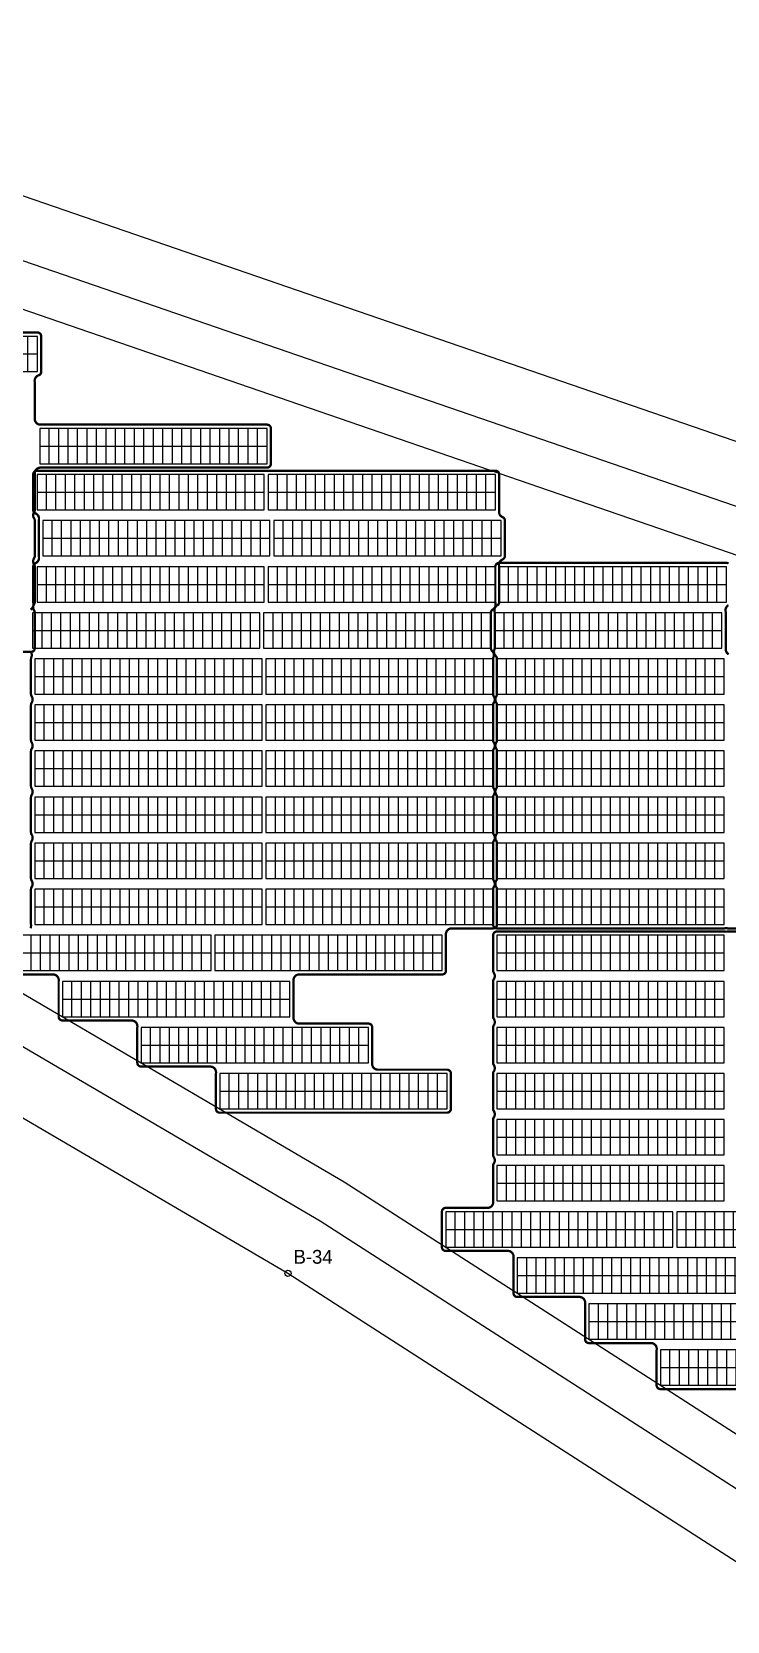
# Model space of a CAD drawing. Header units: metres. Extents: x 506600 to 507847, y 1937327 to 1938046.
# Drawn here: x 506858.9 to 506949.5, y 1937776.1 to 1937983.1 of the extents above; entities that cross this region are included whole.
import ezdxf
from ezdxf.enums import TextEntityAlignment as Align

# ---------------------------------------------------------------- set-up
doc = ezdxf.new("R2010")
doc.units = ezdxf.units.M
for name, color, linetype in [('BOUNDARY', 7, 'Continuous'), ('BOUNDARY_POINTS', 7, 'Continuous'), ('GROUP_BOUNDARY', 1, 'Continuous'), ('MODULES', 5, 'Continuous'), ('PV_TABLES', 3, 'Continuous'), ('SERVICE_ROAD', 1, 'Continuous')]:
    doc.layers.add(name, color=color, linetype=linetype)

# ---------------------------------------------------------------- blocks, each defined once
blk = doc.blocks.new('PV_TABLE_2x24')
at = {"layer": 'MODULES'}
for p, q in [((1.23333, 0), (1.23333, 4.6)), ((2.46666, 0), (2.46666, 4.6)), ((3.69999, 0), (3.69999, 4.6)), ((4.93332, 0), (4.93332, 4.6)), ((6.16665, 0), (6.16665, 4.6)), ((7.39998, 0), (7.39998, 4.6)), ((8.63331, 0), (8.63331, 4.6)), ((9.86664, 0), (9.86664, 4.6)), ((11.09997, 0), (11.09997, 4.6)), ((12.3333, 0), (12.3333, 4.6)), ((13.56663, 0), (13.56663, 4.6)), ((14.79996, 0), (14.79996, 4.6)), ((16.03329, 0), (16.03329, 4.6)), ((17.26662, 0), (17.26662, 4.6)), ((18.49995, 0), (18.49995, 4.6)), ((19.73328, 0), (19.73328, 4.6)), ((20.96661, 0), (20.96661, 4.6)), ((22.19994, 0), (22.19994, 4.6)), ((23.43327, 0), (23.43327, 4.6)), ((24.6666, 0), (24.6666, 4.6)), ((25.89993, 0), (25.89993, 4.6)), ((27.13326, 0), (27.13326, 4.6)), ((28.36659, 0), (28.36659, 4.6)), ((0, 2.3), (29.59992, 2.3))]:
    blk.add_line(p, q, dxfattribs=at)
blk.add_lwpolyline([(0, 0), (29.59992, 0), (29.59992, 4.6), (0, 4.6)], close=True, dxfattribs=at)

msp = doc.modelspace()

# ---------------------------------------------------------------- linework, layer by layer
at = {"layer": 'BOUNDARY'}
for points in [[(506795.72, 1937983.08), (506959.58, 1937926.67), (507010.46, 1937908.72), (507060.57, 1937889.13), (507136.15, 1937856.32)], [(507105.21, 1937778.56), (507079.37, 1937766.87), (507074.82, 1937763.26), (507072.87, 1937760.35), (507071.19, 1937754.45), (507071.11, 1937748.81), (507073.01, 1937742.89), (507075.59, 1937737.19), (507085.91, 1937709.3), (507094.86, 1937690.16), (507072.47, 1937672.88), (507026.83, 1937715.86), (506990.82, 1937747.57), (506957.38, 1937777.25), (506950.66, 1937783.84), (506892.29, 1937821.39), (506786.69, 1937883.24)]]:
    msp.add_lwpolyline(points, dxfattribs=at)
at = {"layer": 'BOUNDARY_POINTS'}
msp.add_circle((506892.29, 1937821.39), 0.4, dxfattribs=at)
at = {"layer": 'GROUP_BOUNDARY', "color": 150, "lineweight": 211, "true_color": 0x006ef0, "const_width": 0.3}
for points in [[(506830.07, 1937943.92), (506859.63, 1937943.92), (506859.7, 1937943.92), (506859.75, 1937943.91), (506859.8, 1937943.9), (506859.84, 1937943.88), (506859.89, 1937943.86), (506859.93, 1937943.83), (506859.97, 1937943.81), (506860, 1937943.77), (506860.04, 1937943.74), (506860.07, 1937943.7), (506860.09, 1937943.65), (506860.11, 1937943.61), (506860.13, 1937943.56), (506860.14, 1937943.52), (506860.15, 1937943.47), (506860.15, 1937943.4), (506860.15, 1937938.84), (506860.15, 1937938.77), (506860.14, 1937938.72), (506860.13, 1937938.67), (506860.11, 1937938.63), (506860.09, 1937938.58), (506860.07, 1937938.54), (506860.04, 1937938.5), (506860, 1937938.47), (506859.97, 1937938.43), (506859.93, 1937938.4), (506859.89, 1937938.38), (506859.84, 1937938.36), (506859.79, 1937938.34), (506859.72, 1937938.31), (506859.66, 1937938.28), (506859.6, 1937938.24), (506859.54, 1937938.19), (506859.49, 1937938.14), (506859.44, 1937938.08), (506859.4, 1937938.02), (506859.37, 1937937.95), (506859.34, 1937937.89), (506859.32, 1937937.82), (506859.3, 1937937.74), (506859.29, 1937937.67), (506859.29, 1937937.6), (506859.3, 1937937.52), (506859.31, 1937937.47), (506859.31, 1937937.4), (506859.31, 1937932.84), (506859.31, 1937932.76), (506859.3, 1937932.7), (506859.3, 1937932.63), (506859.31, 1937932.55), (506859.33, 1937932.48), (506859.35, 1937932.41), (506859.38, 1937932.34), (506859.42, 1937932.27), (506859.46, 1937932.21), (506859.51, 1937932.15), (506859.57, 1937932.1), (506859.63, 1937932.05), (506859.69, 1937932.01), (506859.76, 1937931.98), (506859.83, 1937931.95), (506859.9, 1937931.93), (506859.98, 1937931.92), (506860.05, 1937931.92), (506889.55, 1937931.92), (506889.61, 1937931.92), (506889.66, 1937931.91), (506889.71, 1937931.9), (506889.75, 1937931.88), (506889.8, 1937931.86), (506889.84, 1937931.83), (506889.88, 1937931.81), (506889.92, 1937931.77), (506889.95, 1937931.74), (506889.98, 1937931.7), (506890, 1937931.65), (506890.02, 1937931.61), (506890.04, 1937931.56), (506890.05, 1937931.52), (506890.06, 1937931.47), (506890.06, 1937931.4), (506890.06, 1937926.84), (506890.06, 1937926.77), (506890.05, 1937926.72), (506890.04, 1937926.67), (506890.02, 1937926.63), (506890, 1937926.58), (506889.98, 1937926.54), (506889.95, 1937926.5), (506889.92, 1937926.47), (506889.88, 1937926.43), (506889.84, 1937926.4), (506889.8, 1937926.38), (506889.75, 1937926.36), (506889.71, 1937926.34), (506889.66, 1937926.33), (506889.61, 1937926.32), (506889.55, 1937926.32), (506860.05, 1937926.32), (506859.98, 1937926.32), (506859.9, 1937926.3), (506859.83, 1937926.29), (506859.76, 1937926.26), (506859.69, 1937926.23), (506859.63, 1937926.19), (506859.57, 1937926.14), (506859.51, 1937926.09), (506859.46, 1937926.03), (506859.42, 1937925.97), (506859.38, 1937925.9), (506859.35, 1937925.83), (506859.33, 1937925.76), (506859.31, 1937925.69), (506859.3, 1937925.61), (506859.3, 1937925.53), (506859.31, 1937925.48), (506859.31, 1937925.4), (506859.31, 1937920.84), (506859.31, 1937920.77), (506859.3, 1937920.72), (506859.29, 1937920.67), (506859.27, 1937920.63), (506859.25, 1937920.58), (506859.21, 1937920.52), (506859.2, 1937920.5), (506859.17, 1937920.44), (506859.14, 1937920.37), (506859.12, 1937920.3), (506859.11, 1937920.23), (506859.1, 1937920.15), (506859.1, 1937920.08), (506859.11, 1937920.01), (506859.12, 1937919.93), (506859.14, 1937919.86), (506859.17, 1937919.8), (506859.21, 1937919.73), (506859.25, 1937919.65), (506859.27, 1937919.61), (506859.29, 1937919.56), (506859.3, 1937919.52), (506859.31, 1937919.47), (506859.31, 1937919.4), (506859.31, 1937914.84), (506859.31, 1937914.77), (506859.3, 1937914.72), (506859.29, 1937914.67), (506859.27, 1937914.63), (506859.25, 1937914.58), (506859.21, 1937914.52), (506859.2, 1937914.5), (506859.17, 1937914.44), (506859.14, 1937914.37), (506859.12, 1937914.3), (506859.11, 1937914.23), (506859.1, 1937914.15), (506859.1, 1937914.08), (506859.11, 1937914.01), (506859.12, 1937913.93), (506859.14, 1937913.86), (506859.17, 1937913.8), (506859.21, 1937913.73), (506859.25, 1937913.65), (506859.27, 1937913.61), (506859.29, 1937913.56), (506859.3, 1937913.52), (506859.31, 1937913.47), (506859.31, 1937913.4), (506859.31, 1937908.84), (506859.31, 1937908.77), (506859.3, 1937908.72), (506859.29, 1937908.67), (506859.27, 1937908.63), (506859.25, 1937908.58), (506859.21, 1937908.52), (506859.2, 1937908.5), (506859.17, 1937908.44), (506859.14, 1937908.37), (506859.12, 1937908.3), (506859.11, 1937908.23), (506859.1, 1937908.15), (506859.1, 1937908.08), (506859.11, 1937908.01), (506859.12, 1937907.93), (506859.14, 1937907.86), (506859.17, 1937907.8), (506859.21, 1937907.73), (506859.25, 1937907.65), (506859.27, 1937907.61), (506859.29, 1937907.56), (506859.3, 1937907.52), (506859.31, 1937907.47), (506859.31, 1937907.4), (506859.31, 1937902.84), (506859.31, 1937902.77), (506859.3, 1937902.72), (506859.29, 1937902.67), (506859.27, 1937902.63), (506859.25, 1937902.58), (506859.23, 1937902.54), (506859.2, 1937902.5), (506859.17, 1937902.47), (506859.13, 1937902.43), (506859.09, 1937902.4), (506859.05, 1937902.38), (506859, 1937902.36), (506858.96, 1937902.34), (506858.91, 1937902.33), (506858.86, 1937902.32), (506858.79, 1937902.32), (506851.41, 1937902.32)], [(506858.75, 1937907.83), (506858.78, 1937907.85), (506858.84, 1937907.89), (506858.89, 1937907.94), (506858.95, 1937907.99), (506858.99, 1937908.05), (506859.03, 1937908.11), (506859.07, 1937908.17), (506859.1, 1937908.24), (506859.12, 1937908.31), (506859.13, 1937908.39), (506859.14, 1937908.46), (506859.14, 1937908.53), (506859.13, 1937908.61), (506859.12, 1937908.68), (506859.11, 1937908.72), (506859.1, 1937908.77), (506859.1, 1937908.84), (506859.1, 1937913.4), (506859.1, 1937913.47), (506859.11, 1937913.52), (506859.12, 1937913.56), (506859.13, 1937913.61), (506859.16, 1937913.65), (506859.18, 1937913.7), (506859.21, 1937913.74), (506859.24, 1937913.77), (506859.28, 1937913.81), (506859.32, 1937913.83), (506859.36, 1937913.86), (506859.43, 1937913.89), (506859.5, 1937913.93), (506859.56, 1937913.97), (506859.62, 1937914.02), (506859.67, 1937914.07), (506859.72, 1937914.13), (506859.76, 1937914.19), (506859.79, 1937914.25), (506859.82, 1937914.32), (506859.84, 1937914.39), (506859.85, 1937914.46), (506859.86, 1937914.54), (506859.86, 1937914.61), (506859.85, 1937914.68), (506859.84, 1937914.77), (506859.84, 1937914.84), (506859.84, 1937919.4), (506859.84, 1937919.47), (506859.85, 1937919.55), (506859.86, 1937919.56), (506859.86, 1937919.63), (506859.86, 1937919.71), (506859.86, 1937919.78), (506859.84, 1937919.85), (506859.82, 1937919.92), (506859.79, 1937919.99), (506859.76, 1937920.05), (506859.72, 1937920.12), (506859.67, 1937920.17), (506859.62, 1937920.22), (506859.56, 1937920.27), (506859.5, 1937920.31), (506859.43, 1937920.35), (506859.37, 1937920.38), (506859.32, 1937920.4), (506859.28, 1937920.43), (506859.25, 1937920.47), (506859.22, 1937920.5), (506859.19, 1937920.54), (506859.16, 1937920.58), (506859.14, 1937920.63), (506859.12, 1937920.67), (506859.11, 1937920.72), (506859.1, 1937920.77), (506859.1, 1937920.84), (506859.1, 1937925.4), (506859.1, 1937925.47), (506859.11, 1937925.52), (506859.12, 1937925.56), (506859.14, 1937925.61), (506859.16, 1937925.65), (506859.19, 1937925.7), (506859.22, 1937925.74), (506859.25, 1937925.77), (506859.28, 1937925.81), (506859.32, 1937925.83), (506859.37, 1937925.86), (506859.41, 1937925.88), (506859.46, 1937925.9), (506859.5, 1937925.91), (506859.55, 1937925.92), (506859.62, 1937925.92), (506889.18, 1937925.92), (506889.25, 1937925.92), (506889.33, 1937925.9), (506889.34, 1937925.9), (506889.42, 1937925.89), (506889.49, 1937925.89), (506889.56, 1937925.9), (506889.65, 1937925.92), (506889.72, 1937925.92), (506919.28, 1937925.92), (506919.35, 1937925.92), (506919.4, 1937925.91), (506919.45, 1937925.9), (506919.49, 1937925.88), (506919.54, 1937925.86), (506919.58, 1937925.83), (506919.62, 1937925.81), (506919.65, 1937925.77), (506919.69, 1937925.74), (506919.72, 1937925.7), (506919.74, 1937925.65), (506919.76, 1937925.61), (506919.78, 1937925.56), (506919.79, 1937925.52), (506919.8, 1937925.47), (506919.8, 1937925.4), (506919.8, 1937920.84), (506919.8, 1937920.77), (506919.79, 1937920.69), (506919.78, 1937920.68), (506919.78, 1937920.61), (506919.78, 1937920.53), (506919.78, 1937920.46), (506919.8, 1937920.39), (506919.82, 1937920.32), (506919.85, 1937920.25), (506919.88, 1937920.18), (506919.92, 1937920.12), (506919.97, 1937920.07), (506920.02, 1937920.01), (506920.08, 1937919.97), (506920.14, 1937919.93), (506920.2, 1937919.89), (506920.27, 1937919.86), (506920.31, 1937919.83), (506920.35, 1937919.81), (506920.39, 1937919.77), (506920.42, 1937919.74), (506920.45, 1937919.7), (506920.48, 1937919.65), (506920.5, 1937919.61), (506920.52, 1937919.56), (506920.53, 1937919.52), (506920.53, 1937919.47), (506920.54, 1937919.4), (506920.54, 1937914.84), (506920.53, 1937914.77), (506920.53, 1937914.72), (506920.52, 1937914.67), (506920.5, 1937914.63), (506920.48, 1937914.58), (506920.45, 1937914.54), (506920.42, 1937914.5), (506920.39, 1937914.47), (506920.35, 1937914.43), (506920.31, 1937914.4), (506920.27, 1937914.38), (506920.2, 1937914.34), (506920.13, 1937914.31), (506920.07, 1937914.27), (506920.02, 1937914.22), (506919.96, 1937914.17), (506919.92, 1937914.11), (506919.88, 1937914.05), (506919.84, 1937913.99), (506919.81, 1937913.92), (506919.79, 1937913.85), (506919.78, 1937913.78), (506919.77, 1937913.7), (506919.77, 1937913.63), (506919.78, 1937913.55), (506919.79, 1937913.47), (506919.8, 1937913.4), (506919.8, 1937908.84), (506919.79, 1937908.77), (506919.79, 1937908.72), (506919.77, 1937908.67), (506919.76, 1937908.63), (506919.74, 1937908.58), (506919.71, 1937908.54), (506919.68, 1937908.5), (506919.65, 1937908.47), (506919.61, 1937908.43), (506919.57, 1937908.4), (506919.54, 1937908.39), (506919.48, 1937908.35), (506919.43, 1937908.3), (506919.37, 1937908.25), (506919.33, 1937908.19), (506919.29, 1937908.13), (506919.25, 1937908.06), (506919.22, 1937908), (506919.2, 1937907.93), (506919.19, 1937907.85), (506919.18, 1937907.78), (506919.18, 1937907.71), (506919.19, 1937907.63), (506919.2, 1937907.56), (506919.21, 1937907.52), (506919.22, 1937907.47), (506919.22, 1937907.4), (506919.22, 1937902.84), (506919.22, 1937902.77), (506919.21, 1937902.72), (506919.2, 1937902.67), (506919.18, 1937902.61), (506919.16, 1937902.58), (506919.14, 1937902.51), (506919.13, 1937902.44), (506919.12, 1937902.36), (506919.12, 1937902.29), (506919.13, 1937902.22), (506919.14, 1937902.14), (506919.16, 1937902.07), (506919.19, 1937902.01), (506919.23, 1937901.94), (506919.27, 1937901.88), (506919.32, 1937901.82), (506919.36, 1937901.77), (506919.4, 1937901.74), (506919.43, 1937901.7), (506919.45, 1937901.65), (506919.47, 1937901.61), (506919.49, 1937901.56), (506919.5, 1937901.52), (506919.51, 1937901.47), (506919.51, 1937901.4), (506919.51, 1937896.84), (506919.51, 1937896.77), (506919.5, 1937896.72), (506919.49, 1937896.67), (506919.47, 1937896.63), (506919.45, 1937896.58), (506919.41, 1937896.52), (506919.4, 1937896.5), (506919.37, 1937896.44), (506919.34, 1937896.37), (506919.32, 1937896.3), (506919.31, 1937896.23), (506919.3, 1937896.15), (506919.3, 1937896.08), (506919.31, 1937896.01), (506919.32, 1937895.93), (506919.34, 1937895.86), (506919.37, 1937895.8), (506919.41, 1937895.73), (506919.45, 1937895.65), (506919.47, 1937895.61), (506919.49, 1937895.56), (506919.5, 1937895.52), (506919.51, 1937895.47), (506919.51, 1937895.4), (506919.51, 1937890.84), (506919.51, 1937890.77), (506919.5, 1937890.72), (506919.49, 1937890.67), (506919.47, 1937890.63), (506919.45, 1937890.58), (506919.41, 1937890.52), (506919.4, 1937890.5), (506919.37, 1937890.44), (506919.34, 1937890.37), (506919.32, 1937890.3), (506919.31, 1937890.23), (506919.3, 1937890.15), (506919.3, 1937890.08), (506919.31, 1937890.01), (506919.32, 1937889.93), (506919.34, 1937889.86), (506919.37, 1937889.8), (506919.41, 1937889.73), (506919.45, 1937889.65), (506919.47, 1937889.61), (506919.49, 1937889.56), (506919.5, 1937889.52), (506919.51, 1937889.47), (506919.51, 1937889.4), (506919.51, 1937884.84), (506919.51, 1937884.77), (506919.5, 1937884.72), (506919.49, 1937884.67), (506919.47, 1937884.63), (506919.45, 1937884.58), (506919.41, 1937884.52), (506919.4, 1937884.5), (506919.37, 1937884.44), (506919.34, 1937884.37), (506919.32, 1937884.3), (506919.31, 1937884.23), (506919.3, 1937884.15), (506919.3, 1937884.08), (506919.31, 1937884.01), (506919.32, 1937883.93), (506919.34, 1937883.86), (506919.37, 1937883.8), (506919.41, 1937883.73), (506919.45, 1937883.65), (506919.47, 1937883.61), (506919.49, 1937883.56), (506919.5, 1937883.52), (506919.51, 1937883.47), (506919.51, 1937883.4), (506919.51, 1937878.84), (506919.51, 1937878.77), (506919.5, 1937878.72), (506919.49, 1937878.67), (506919.47, 1937878.63), (506919.45, 1937878.58), (506919.41, 1937878.52), (506919.4, 1937878.5), (506919.37, 1937878.44), (506919.34, 1937878.37), (506919.32, 1937878.3), (506919.31, 1937878.23), (506919.3, 1937878.15), (506919.3, 1937878.08), (506919.31, 1937878.01), (506919.32, 1937877.93), (506919.34, 1937877.86), (506919.37, 1937877.8), (506919.41, 1937877.73), (506919.45, 1937877.65), (506919.47, 1937877.61), (506919.49, 1937877.56), (506919.5, 1937877.52), (506919.51, 1937877.47), (506919.51, 1937877.4), (506919.51, 1937872.84), (506919.51, 1937872.77), (506919.5, 1937872.72), (506919.49, 1937872.67), (506919.47, 1937872.63), (506919.45, 1937872.58), (506919.41, 1937872.52), (506919.4, 1937872.5), (506919.37, 1937872.44), (506919.34, 1937872.37), (506919.32, 1937872.3), (506919.31, 1937872.23), (506919.3, 1937872.15), (506919.3, 1937872.08), (506919.31, 1937872.01), (506919.32, 1937871.93), (506919.34, 1937871.86), (506919.37, 1937871.8), (506919.41, 1937871.73), (506919.45, 1937871.65), (506919.47, 1937871.61), (506919.49, 1937871.56), (506919.5, 1937871.52), (506919.51, 1937871.47), (506919.51, 1937871.4), (506919.51, 1937866.84), (506919.51, 1937866.77), (506919.5, 1937866.72), (506919.49, 1937866.67), (506919.47, 1937866.63), (506919.45, 1937866.58), (506919.43, 1937866.54), (506919.4, 1937866.5), (506919.37, 1937866.47), (506919.33, 1937866.43), (506919.29, 1937866.4), (506919.25, 1937866.38), (506919.2, 1937866.36), (506919.16, 1937866.34), (506919.11, 1937866.33), (506919.06, 1937866.32), (506918.99, 1937866.32), (506913.61, 1937866.32), (506913.54, 1937866.32), (506913.46, 1937866.3), (506913.39, 1937866.29), (506913.32, 1937866.26), (506913.25, 1937866.23), (506913.19, 1937866.19), (506913.13, 1937866.14), (506913.07, 1937866.09), (506913.02, 1937866.03), (506912.98, 1937865.97), (506912.94, 1937865.9), (506912.91, 1937865.83), (506912.89, 1937865.76), (506912.87, 1937865.69), (506912.86, 1937865.61), (506912.86, 1937865.53), (506912.87, 1937865.48), (506912.87, 1937865.4), (506912.87, 1937860.84), (506912.87, 1937860.77), (506912.86, 1937860.72), (506912.85, 1937860.67), (506912.84, 1937860.63), (506912.81, 1937860.58), (506912.79, 1937860.54), (506912.76, 1937860.5), (506912.73, 1937860.47), (506912.69, 1937860.43), (506912.65, 1937860.4), (506912.61, 1937860.38), (506912.56, 1937860.36), (506912.52, 1937860.34), (506912.47, 1937860.33), (506912.42, 1937860.32), (506912.36, 1937860.32), (506893.76, 1937860.32), (506893.68, 1937860.32), (506893.61, 1937860.3), (506893.53, 1937860.29), (506893.46, 1937860.26), (506893.4, 1937860.23), (506893.33, 1937860.19), (506893.27, 1937860.14), (506893.22, 1937860.09), (506893.17, 1937860.03), (506893.12, 1937859.97), (506893.09, 1937859.9), (506893.06, 1937859.83), (506893.03, 1937859.76), (506893.02, 1937859.69), (506893.01, 1937859.61), (506893.01, 1937859.53), (506893.02, 1937859.48), (506893.02, 1937859.4), (506893.02, 1937854.84), (506893.02, 1937854.76), (506893.01, 1937854.7), (506893.01, 1937854.63), (506893.02, 1937854.55), (506893.03, 1937854.48), (506893.06, 1937854.41), (506893.09, 1937854.34), (506893.12, 1937854.27), (506893.17, 1937854.21), (506893.22, 1937854.15), (506893.27, 1937854.1), (506893.33, 1937854.05), (506893.4, 1937854.01), (506893.46, 1937853.98), (506893.53, 1937853.95), (506893.61, 1937853.93), (506893.68, 1937853.92), (506893.76, 1937853.92), (506902.75, 1937853.92), (506902.81, 1937853.92), (506902.86, 1937853.91), (506902.91, 1937853.9), (506902.95, 1937853.88), (506903, 1937853.86), (506903.04, 1937853.83), (506903.08, 1937853.81), (506903.12, 1937853.77), (506903.15, 1937853.74), (506903.18, 1937853.7), (506903.2, 1937853.65), (506903.22, 1937853.61), (506903.24, 1937853.56), (506903.25, 1937853.52), (506903.26, 1937853.47), (506903.26, 1937853.4), (506903.26, 1937848.84), (506903.26, 1937848.76), (506903.25, 1937848.7), (506903.25, 1937848.63), (506903.26, 1937848.55), (506903.28, 1937848.48), (506903.3, 1937848.41), (506903.33, 1937848.34), (506903.37, 1937848.27), (506903.41, 1937848.21), (506903.46, 1937848.15), (506903.52, 1937848.1), (506903.58, 1937848.05), (506903.64, 1937848.01), (506903.71, 1937847.98), (506903.78, 1937847.95), (506903.85, 1937847.93), (506903.93, 1937847.92), (506904, 1937847.92), (506912.99, 1937847.92), (506913.06, 1937847.92), (506913.11, 1937847.91), (506913.15, 1937847.9), (506913.2, 1937847.88), (506913.24, 1937847.86), (506913.29, 1937847.83), (506913.33, 1937847.81), (506913.36, 1937847.77), (506913.39, 1937847.74), (506913.42, 1937847.7), (506913.45, 1937847.65), (506913.47, 1937847.61), (506913.49, 1937847.56), (506913.5, 1937847.52), (506913.51, 1937847.47), (506913.51, 1937847.4), (506913.51, 1937842.84), (506913.51, 1937842.77), (506913.5, 1937842.72), (506913.49, 1937842.67), (506913.47, 1937842.63), (506913.45, 1937842.58), (506913.42, 1937842.54), (506913.39, 1937842.5), (506913.36, 1937842.47), (506913.33, 1937842.43), (506913.29, 1937842.4), (506913.24, 1937842.38), (506913.2, 1937842.36), (506913.15, 1937842.34), (506913.11, 1937842.33), (506913.06, 1937842.32), (506912.99, 1937842.32), (506883.43, 1937842.32), (506883.36, 1937842.32), (506883.31, 1937842.33), (506883.26, 1937842.34), (506883.22, 1937842.36), (506883.17, 1937842.38), (506883.13, 1937842.4), (506883.09, 1937842.43), (506883.06, 1937842.47), (506883.02, 1937842.5), (506882.99, 1937842.54), (506882.97, 1937842.58), (506882.95, 1937842.63), (506882.93, 1937842.67), (506882.92, 1937842.72), (506882.91, 1937842.77), (506882.91, 1937842.84), (506882.91, 1937847.4), (506882.91, 1937847.48), (506882.92, 1937847.53), (506882.92, 1937847.61), (506882.91, 1937847.69), (506882.89, 1937847.76), (506882.87, 1937847.83), (506882.84, 1937847.9), (506882.8, 1937847.97), (506882.76, 1937848.03), (506882.71, 1937848.09), (506882.66, 1937848.14), (506882.6, 1937848.19), (506882.53, 1937848.23), (506882.46, 1937848.26), (506882.39, 1937848.29), (506882.32, 1937848.3), (506882.24, 1937848.32), (506882.17, 1937848.32), (506873.18, 1937848.32), (506873.12, 1937848.32), (506873.07, 1937848.33), (506873.02, 1937848.34), (506872.97, 1937848.36), (506872.93, 1937848.38), (506872.89, 1937848.4), (506872.85, 1937848.43), (506872.81, 1937848.47), (506872.78, 1937848.5), (506872.75, 1937848.54), (506872.72, 1937848.58), (506872.7, 1937848.63), (506872.69, 1937848.67), (506872.67, 1937848.72), (506872.67, 1937848.77), (506872.66, 1937848.84), (506872.66, 1937853.4), (506872.67, 1937853.48), (506872.67, 1937853.53), (506872.67, 1937853.61), (506872.66, 1937853.69), (506872.65, 1937853.76), (506872.63, 1937853.83), (506872.6, 1937853.9), (506872.56, 1937853.97), (506872.52, 1937854.03), (506872.47, 1937854.09), (506872.41, 1937854.14), (506872.35, 1937854.19), (506872.29, 1937854.23), (506872.22, 1937854.26), (506872.15, 1937854.29), (506872.07, 1937854.3), (506872, 1937854.32), (506871.92, 1937854.32), (506862.94, 1937854.32), (506862.87, 1937854.32), (506862.82, 1937854.33), (506862.77, 1937854.34), (506862.73, 1937854.36), (506862.68, 1937854.38), (506862.64, 1937854.4), (506862.6, 1937854.43), (506862.57, 1937854.47), (506862.53, 1937854.5), (506862.5, 1937854.54), (506862.48, 1937854.58), (506862.46, 1937854.63), (506862.44, 1937854.67), (506862.43, 1937854.72), (506862.42, 1937854.77), (506862.42, 1937854.84), (506862.42, 1937859.4), (506862.42, 1937859.48), (506862.43, 1937859.53), (506862.43, 1937859.61), (506862.42, 1937859.69), (506862.4, 1937859.76), (506862.38, 1937859.83), (506862.35, 1937859.9), (506862.31, 1937859.97), (506862.27, 1937860.03), (506862.22, 1937860.09), (506862.17, 1937860.14), (506862.11, 1937860.19), (506862.04, 1937860.23), (506861.97, 1937860.26), (506861.9, 1937860.29), (506861.83, 1937860.3), (506861.75, 1937860.32), (506861.68, 1937860.32), (506852.69, 1937860.32)], [(506858.75, 1937866.34), (506858.78, 1937866.41), (506858.8, 1937866.48), (506858.81, 1937866.55), (506858.82, 1937866.63), (506858.82, 1937866.7), (506858.82, 1937866.76), (506858.81, 1937866.84), (506858.81, 1937871.4), (506858.82, 1937871.47), (506858.82, 1937871.52), (506858.84, 1937871.56), (506858.85, 1937871.61), (506858.87, 1937871.65), (506858.91, 1937871.72), (506858.92, 1937871.73), (506858.96, 1937871.8), (506858.98, 1937871.87), (506859.01, 1937871.94), (506859.02, 1937872.01), (506859.03, 1937872.08), (506859.03, 1937872.16), (506859.02, 1937872.23), (506859, 1937872.3), (506858.98, 1937872.38), (506858.95, 1937872.44), (506858.92, 1937872.51), (506858.87, 1937872.59), (506858.85, 1937872.63), (506858.84, 1937872.67), (506858.82, 1937872.72), (506858.82, 1937872.77), (506858.81, 1937872.84), (506858.81, 1937877.4), (506858.82, 1937877.47), (506858.82, 1937877.52), (506858.84, 1937877.56), (506858.85, 1937877.61), (506858.87, 1937877.65), (506858.91, 1937877.72), (506858.92, 1937877.73), (506858.96, 1937877.8), (506858.98, 1937877.87), (506859.01, 1937877.94), (506859.02, 1937878.01), (506859.03, 1937878.08), (506859.03, 1937878.16), (506859.02, 1937878.23), (506859, 1937878.3), (506858.98, 1937878.38), (506858.95, 1937878.44), (506858.92, 1937878.51), (506858.87, 1937878.59), (506858.85, 1937878.63), (506858.84, 1937878.67), (506858.82, 1937878.72), (506858.82, 1937878.77), (506858.81, 1937878.84), (506858.81, 1937883.4), (506858.82, 1937883.47), (506858.82, 1937883.52), (506858.84, 1937883.56), (506858.85, 1937883.61), (506858.87, 1937883.65), (506858.91, 1937883.72), (506858.92, 1937883.73), (506858.96, 1937883.8), (506858.98, 1937883.87), (506859.01, 1937883.94), (506859.02, 1937884.01), (506859.03, 1937884.08), (506859.03, 1937884.16), (506859.02, 1937884.23), (506859, 1937884.3), (506858.98, 1937884.38), (506858.95, 1937884.44), (506858.92, 1937884.51), (506858.87, 1937884.59), (506858.85, 1937884.63), (506858.84, 1937884.67), (506858.82, 1937884.72), (506858.82, 1937884.77), (506858.81, 1937884.84), (506858.81, 1937889.4), (506858.82, 1937889.47), (506858.82, 1937889.52), (506858.84, 1937889.56), (506858.85, 1937889.61), (506858.87, 1937889.65), (506858.91, 1937889.72), (506858.92, 1937889.73), (506858.96, 1937889.8), (506858.98, 1937889.87), (506859.01, 1937889.94), (506859.02, 1937890.01), (506859.03, 1937890.08), (506859.03, 1937890.16), (506859.02, 1937890.23), (506859, 1937890.3), (506858.98, 1937890.38), (506858.95, 1937890.44), (506858.92, 1937890.51), (506858.87, 1937890.59), (506858.85, 1937890.63), (506858.84, 1937890.67), (506858.82, 1937890.72), (506858.82, 1937890.77), (506858.81, 1937890.84), (506858.81, 1937895.4), (506858.82, 1937895.47), (506858.82, 1937895.52), (506858.84, 1937895.56), (506858.85, 1937895.61), (506858.87, 1937895.65), (506858.91, 1937895.72), (506858.92, 1937895.73), (506858.96, 1937895.8), (506858.98, 1937895.87), (506859.01, 1937895.94), (506859.02, 1937896.01), (506859.03, 1937896.08), (506859.03, 1937896.16), (506859.02, 1937896.23), (506859, 1937896.3), (506858.98, 1937896.38), (506858.95, 1937896.44), (506858.92, 1937896.51), (506858.87, 1937896.59), (506858.85, 1937896.63), (506858.84, 1937896.67), (506858.82, 1937896.72), (506858.82, 1937896.77), (506858.81, 1937896.84), (506858.81, 1937901.4), (506858.82, 1937901.47), (506858.82, 1937901.52), (506858.84, 1937901.56), (506858.86, 1937901.63), (506858.87, 1937901.66), (506858.89, 1937901.73), (506858.91, 1937901.8), (506858.91, 1937901.88), (506858.91, 1937901.95), (506858.91, 1937902.02), (506858.89, 1937902.09), (506858.87, 1937902.17), (506858.84, 1937902.23), (506858.81, 1937902.3), (506858.77, 1937902.36)], [(506970.39, 1937806.32), (506940.83, 1937806.32), (506940.76, 1937806.32), (506940.71, 1937806.33), (506940.67, 1937806.34), (506940.62, 1937806.36), (506940.58, 1937806.38), (506940.53, 1937806.4), (506940.49, 1937806.43), (506940.46, 1937806.47), (506940.43, 1937806.5), (506940.4, 1937806.54), (506940.37, 1937806.58), (506940.35, 1937806.63), (506940.33, 1937806.67), (506940.32, 1937806.72), (506940.31, 1937806.77), (506940.31, 1937806.84), (506940.31, 1937811.4), (506940.32, 1937811.48), (506940.32, 1937811.53), (506940.32, 1937811.61), (506940.31, 1937811.69), (506940.3, 1937811.76), (506940.27, 1937811.83), (506940.24, 1937811.9), (506940.21, 1937811.97), (506940.16, 1937812.03), (506940.11, 1937812.09), (506940.06, 1937812.14), (506940, 1937812.19), (506939.93, 1937812.23), (506939.87, 1937812.26), (506939.8, 1937812.29), (506939.72, 1937812.3), (506939.65, 1937812.32), (506939.57, 1937812.32), (506931.51, 1937812.32), (506931.44, 1937812.32), (506931.39, 1937812.33), (506931.34, 1937812.34), (506931.3, 1937812.36), (506931.25, 1937812.38), (506931.21, 1937812.4), (506931.17, 1937812.43), (506931.13, 1937812.47), (506931.1, 1937812.5), (506931.07, 1937812.54), (506931.05, 1937812.58), (506931.03, 1937812.63), (506931.01, 1937812.67), (506931, 1937812.72), (506930.99, 1937812.77), (506930.99, 1937812.84), (506930.99, 1937817.4), (506930.99, 1937817.48), (506931, 1937817.53), (506931, 1937817.61), (506930.99, 1937817.69), (506930.97, 1937817.76), (506930.95, 1937817.83), (506930.92, 1937817.9), (506930.88, 1937817.97), (506930.84, 1937818.03), (506930.79, 1937818.09), (506930.73, 1937818.14), (506930.67, 1937818.19), (506930.61, 1937818.23), (506930.54, 1937818.26), (506930.47, 1937818.29), (506930.4, 1937818.3), (506930.32, 1937818.32), (506930.25, 1937818.32), (506922.18, 1937818.32), (506922.11, 1937818.32), (506922.07, 1937818.33), (506922.02, 1937818.34), (506921.97, 1937818.36), (506921.93, 1937818.38), (506921.89, 1937818.4), (506921.85, 1937818.43), (506921.81, 1937818.47), (506921.78, 1937818.5), (506921.75, 1937818.54), (506921.72, 1937818.58), (506921.7, 1937818.63), (506921.69, 1937818.67), (506921.67, 1937818.72), (506921.67, 1937818.77), (506921.66, 1937818.84), (506921.66, 1937823.4), (506921.67, 1937823.48), (506921.67, 1937823.53), (506921.67, 1937823.61), (506921.66, 1937823.69), (506921.65, 1937823.76), (506921.63, 1937823.83), (506921.6, 1937823.9), (506921.56, 1937823.97), (506921.52, 1937824.03), (506921.47, 1937824.09), (506921.41, 1937824.14), (506921.35, 1937824.19), (506921.29, 1937824.23), (506921.22, 1937824.26), (506921.15, 1937824.29), (506921.07, 1937824.3), (506921, 1937824.32), (506920.92, 1937824.32), (506912.86, 1937824.32), (506912.79, 1937824.32), (506912.74, 1937824.33), (506912.69, 1937824.34), (506912.65, 1937824.36), (506912.6, 1937824.38), (506912.56, 1937824.4), (506912.52, 1937824.43), (506912.49, 1937824.47), (506912.45, 1937824.5), (506912.42, 1937824.54), (506912.4, 1937824.58), (506912.38, 1937824.63), (506912.36, 1937824.67), (506912.35, 1937824.72), (506912.34, 1937824.77), (506912.34, 1937824.84), (506912.34, 1937829.4), (506912.34, 1937829.47), (506912.35, 1937829.52), (506912.36, 1937829.56), (506912.38, 1937829.61), (506912.4, 1937829.65), (506912.42, 1937829.7), (506912.45, 1937829.74), (506912.49, 1937829.77), (506912.52, 1937829.81), (506912.56, 1937829.83), (506912.6, 1937829.86), (506912.65, 1937829.88), (506912.69, 1937829.9), (506912.74, 1937829.91), (506912.79, 1937829.92), (506912.86, 1937829.92), (506918.27, 1937829.92), (506918.35, 1937829.92), (506918.35, 1937829.92), (506918.42, 1937829.93), (506918.5, 1937829.95), (506918.57, 1937829.98), (506918.64, 1937830.01), (506918.7, 1937830.05), (506918.76, 1937830.1), (506918.82, 1937830.15), (506918.86, 1937830.21), (506918.91, 1937830.27), (506918.94, 1937830.34), (506918.98, 1937830.41), (506919, 1937830.48), (506919.01, 1937830.55), (506919.02, 1937830.63), (506919.02, 1937830.7), (506919.02, 1937830.76), (506919.01, 1937830.84), (506919.01, 1937835.4), (506919.02, 1937835.47), (506919.02, 1937835.52), (506919.03, 1937835.56), (506919.05, 1937835.61), (506919.07, 1937835.65), (506919.11, 1937835.72), (506919.12, 1937835.73), (506919.16, 1937835.8), (506919.18, 1937835.87), (506919.21, 1937835.94), (506919.22, 1937836.01), (506919.23, 1937836.08), (506919.23, 1937836.16), (506919.22, 1937836.23), (506919.2, 1937836.3), (506919.18, 1937836.38), (506919.15, 1937836.44), (506919.12, 1937836.51), (506919.07, 1937836.59), (506919.05, 1937836.63), (506919.03, 1937836.67), (506919.02, 1937836.72), (506919.02, 1937836.77), (506919.01, 1937836.84), (506919.01, 1937841.4), (506919.02, 1937841.47), (506919.02, 1937841.52), (506919.03, 1937841.56), (506919.05, 1937841.61), (506919.07, 1937841.65), (506919.11, 1937841.72), (506919.12, 1937841.73), (506919.16, 1937841.8), (506919.18, 1937841.87), (506919.21, 1937841.94), (506919.22, 1937842.01), (506919.23, 1937842.08), (506919.23, 1937842.16), (506919.22, 1937842.23), (506919.2, 1937842.3), (506919.18, 1937842.38), (506919.15, 1937842.44), (506919.12, 1937842.51), (506919.07, 1937842.59), (506919.05, 1937842.63), (506919.03, 1937842.67), (506919.02, 1937842.72), (506919.02, 1937842.77), (506919.01, 1937842.84), (506919.01, 1937847.4), (506919.02, 1937847.47), (506919.02, 1937847.52), (506919.03, 1937847.56), (506919.05, 1937847.61), (506919.07, 1937847.65), (506919.11, 1937847.72), (506919.12, 1937847.73), (506919.16, 1937847.8), (506919.18, 1937847.87), (506919.21, 1937847.94), (506919.22, 1937848.01), (506919.23, 1937848.08), (506919.23, 1937848.16), (506919.22, 1937848.23), (506919.2, 1937848.3), (506919.18, 1937848.38), (506919.15, 1937848.44), (506919.12, 1937848.51), (506919.07, 1937848.59), (506919.05, 1937848.63), (506919.03, 1937848.67), (506919.02, 1937848.72), (506919.02, 1937848.77), (506919.01, 1937848.84), (506919.01, 1937853.4), (506919.02, 1937853.47), (506919.02, 1937853.52), (506919.03, 1937853.56), (506919.05, 1937853.61), (506919.07, 1937853.65), (506919.11, 1937853.72), (506919.12, 1937853.73), (506919.16, 1937853.8), (506919.18, 1937853.87), (506919.21, 1937853.94), (506919.22, 1937854.01), (506919.23, 1937854.08), (506919.23, 1937854.16), (506919.22, 1937854.23), (506919.2, 1937854.3), (506919.18, 1937854.38), (506919.15, 1937854.44), (506919.12, 1937854.51), (506919.07, 1937854.59), (506919.05, 1937854.63), (506919.03, 1937854.67), (506919.02, 1937854.72), (506919.02, 1937854.77), (506919.01, 1937854.84), (506919.01, 1937859.4), (506919.02, 1937859.47), (506919.02, 1937859.52), (506919.03, 1937859.56), (506919.05, 1937859.61), (506919.07, 1937859.65), (506919.11, 1937859.72), (506919.12, 1937859.73), (506919.16, 1937859.8), (506919.18, 1937859.87), (506919.21, 1937859.94), (506919.22, 1937860.01), (506919.23, 1937860.08), (506919.23, 1937860.16), (506919.22, 1937860.23), (506919.2, 1937860.3), (506919.18, 1937860.38), (506919.15, 1937860.44), (506919.12, 1937860.51), (506919.07, 1937860.59), (506919.05, 1937860.63), (506919.03, 1937860.67), (506919.02, 1937860.72), (506919.02, 1937860.77), (506919.01, 1937860.84), (506919.01, 1937865.4), (506919.02, 1937865.47), (506919.02, 1937865.52), (506919.03, 1937865.56), (506919.05, 1937865.61), (506919.07, 1937865.65), (506919.1, 1937865.7), (506919.13, 1937865.74), (506919.16, 1937865.77), (506919.2, 1937865.81), (506919.24, 1937865.83), (506919.28, 1937865.86), (506919.32, 1937865.88), (506919.37, 1937865.9), (506919.42, 1937865.91), (506919.46, 1937865.92), (506919.53, 1937865.92), (506949.09, 1937865.92), (506949.16, 1937865.92), (506949.24, 1937865.9), (506949.25, 1937865.9), (506949.33, 1937865.89), (506949.4, 1937865.89), (506949.48, 1937865.9), (506949.57, 1937865.92), (506949.63, 1937865.92), (506979.19, 1937865.92)]]:
    msp.add_lwpolyline(points, dxfattribs=at)
at = {"layer": 'GROUP_BOUNDARY', "color": 242, "lineweight": 211, "true_color": 0xdc143c, "const_width": 0.3}
for points in [[(506979.19, 1937866.32), (506949.63, 1937866.32), (506949.56, 1937866.32), (506949.48, 1937866.33), (506949.47, 1937866.34), (506949.4, 1937866.34), (506949.32, 1937866.34), (506949.25, 1937866.34), (506949.16, 1937866.32), (506949.09, 1937866.32), (506919.53, 1937866.32), (506919.46, 1937866.32), (506919.42, 1937866.33), (506919.37, 1937866.34), (506919.32, 1937866.36), (506919.28, 1937866.38), (506919.24, 1937866.4), (506919.2, 1937866.43), (506919.16, 1937866.47), (506919.13, 1937866.5), (506919.1, 1937866.54), (506919.07, 1937866.58), (506919.05, 1937866.63), (506919.03, 1937866.67), (506919.02, 1937866.72), (506919.02, 1937866.77), (506919.01, 1937866.84), (506919.01, 1937871.4), (506919.02, 1937871.47), (506919.02, 1937871.52), (506919.03, 1937871.56), (506919.05, 1937871.61), (506919.07, 1937871.65), (506919.11, 1937871.72), (506919.12, 1937871.73), (506919.16, 1937871.8), (506919.18, 1937871.87), (506919.21, 1937871.94), (506919.22, 1937872.01), (506919.23, 1937872.08), (506919.23, 1937872.16), (506919.22, 1937872.23), (506919.2, 1937872.3), (506919.18, 1937872.38), (506919.15, 1937872.44), (506919.12, 1937872.51), (506919.07, 1937872.59), (506919.05, 1937872.63), (506919.03, 1937872.67), (506919.02, 1937872.72), (506919.02, 1937872.77), (506919.01, 1937872.84), (506919.01, 1937877.4), (506919.02, 1937877.47), (506919.02, 1937877.52), (506919.03, 1937877.56), (506919.05, 1937877.61), (506919.07, 1937877.65), (506919.11, 1937877.72), (506919.12, 1937877.73), (506919.16, 1937877.8), (506919.18, 1937877.87), (506919.21, 1937877.94), (506919.22, 1937878.01), (506919.23, 1937878.08), (506919.23, 1937878.16), (506919.22, 1937878.23), (506919.2, 1937878.3), (506919.18, 1937878.38), (506919.15, 1937878.44), (506919.12, 1937878.51), (506919.07, 1937878.59), (506919.05, 1937878.63), (506919.03, 1937878.67), (506919.02, 1937878.72), (506919.02, 1937878.77), (506919.01, 1937878.84), (506919.01, 1937883.4), (506919.02, 1937883.47), (506919.02, 1937883.52), (506919.03, 1937883.56), (506919.05, 1937883.61), (506919.07, 1937883.65), (506919.11, 1937883.72), (506919.12, 1937883.73), (506919.16, 1937883.8), (506919.18, 1937883.87), (506919.21, 1937883.94), (506919.22, 1937884.01), (506919.23, 1937884.08), (506919.23, 1937884.16), (506919.22, 1937884.23), (506919.2, 1937884.3), (506919.18, 1937884.38), (506919.15, 1937884.44), (506919.12, 1937884.51), (506919.07, 1937884.59), (506919.05, 1937884.63), (506919.03, 1937884.67), (506919.02, 1937884.72), (506919.02, 1937884.77), (506919.01, 1937884.84), (506919.01, 1937889.4), (506919.02, 1937889.47), (506919.02, 1937889.52), (506919.03, 1937889.56), (506919.05, 1937889.61), (506919.07, 1937889.65), (506919.11, 1937889.72), (506919.12, 1937889.73), (506919.16, 1937889.8), (506919.18, 1937889.87), (506919.21, 1937889.94), (506919.22, 1937890.01), (506919.23, 1937890.08), (506919.23, 1937890.16), (506919.22, 1937890.23), (506919.2, 1937890.3), (506919.18, 1937890.38), (506919.15, 1937890.44), (506919.12, 1937890.51), (506919.07, 1937890.59), (506919.05, 1937890.63), (506919.03, 1937890.67), (506919.02, 1937890.72), (506919.02, 1937890.77), (506919.01, 1937890.84), (506919.01, 1937895.4), (506919.02, 1937895.47), (506919.02, 1937895.52), (506919.03, 1937895.56), (506919.05, 1937895.61), (506919.07, 1937895.65), (506919.11, 1937895.72), (506919.12, 1937895.73), (506919.16, 1937895.8), (506919.18, 1937895.87), (506919.21, 1937895.94), (506919.22, 1937896.01), (506919.23, 1937896.08), (506919.23, 1937896.16), (506919.22, 1937896.23), (506919.2, 1937896.3), (506919.18, 1937896.38), (506919.15, 1937896.44), (506919.12, 1937896.51), (506919.07, 1937896.59), (506919.05, 1937896.63), (506919.03, 1937896.67), (506919.02, 1937896.72), (506919.02, 1937896.77), (506919.01, 1937896.84), (506919.01, 1937901.4), (506919.02, 1937901.47), (506919.02, 1937901.52), (506919.03, 1937901.56), (506919.06, 1937901.63), (506919.07, 1937901.66), (506919.09, 1937901.73), (506919.11, 1937901.8), (506919.11, 1937901.88), (506919.11, 1937901.95), (506919.11, 1937902.02), (506919.09, 1937902.09), (506919.07, 1937902.17), (506919.04, 1937902.23), (506919.01, 1937902.3), (506918.97, 1937902.36), (506918.92, 1937902.42), (506918.87, 1937902.46), (506918.84, 1937902.5), (506918.84, 1937902.5), (506918.81, 1937902.54), (506918.78, 1937902.58), (506918.76, 1937902.63), (506918.75, 1937902.67), (506918.73, 1937902.72), (506918.73, 1937902.77), (506918.72, 1937902.84), (506918.72, 1937907.4), (506918.73, 1937907.47), (506918.73, 1937907.52), (506918.75, 1937907.56), (506918.76, 1937907.61), (506918.78, 1937907.65), (506918.81, 1937907.7), (506918.84, 1937907.74), (506918.87, 1937907.77), (506918.91, 1937907.81), (506918.95, 1937907.83), (506918.98, 1937907.85), (506919.04, 1937907.89), (506919.09, 1937907.94), (506919.15, 1937907.99), (506919.19, 1937908.05), (506919.23, 1937908.11), (506919.27, 1937908.17), (506919.3, 1937908.24), (506919.32, 1937908.31), (506919.33, 1937908.39), (506919.34, 1937908.46), (506919.34, 1937908.53), (506919.33, 1937908.61), (506919.32, 1937908.68), (506919.31, 1937908.72), (506919.3, 1937908.77), (506919.3, 1937908.84), (506919.3, 1937913.4), (506919.3, 1937913.47), (506919.31, 1937913.52), (506919.32, 1937913.56), (506919.33, 1937913.61), (506919.36, 1937913.65), (506919.38, 1937913.7), (506919.41, 1937913.74), (506919.44, 1937913.77), (506919.48, 1937913.81), (506919.52, 1937913.83), (506919.56, 1937913.86), (506919.6, 1937913.88), (506919.65, 1937913.9), (506919.7, 1937913.91), (506919.75, 1937913.92), (506919.81, 1937913.92), (506949.38, 1937913.92), (506949.44, 1937913.92), (506949.49, 1937913.91), (506949.54, 1937913.9), (506949.59, 1937913.88), (506949.63, 1937913.86), (506949.67, 1937913.83)], [(506949.67, 1937908.4), (506949.64, 1937908.39), (506949.58, 1937908.35), (506949.52, 1937908.3), (506949.47, 1937908.25), (506949.43, 1937908.19), (506949.39, 1937908.13), (506949.35, 1937908.06), (506949.32, 1937908), (506949.3, 1937907.93), (506949.29, 1937907.85), (506949.28, 1937907.78), (506949.28, 1937907.71), (506949.29, 1937907.63), (506949.3, 1937907.56), (506949.31, 1937907.52), (506949.32, 1937907.47), (506949.32, 1937907.4), (506949.32, 1937902.84), (506949.32, 1937902.76), (506949.31, 1937902.7), (506949.31, 1937902.63), (506949.32, 1937902.55), (506949.34, 1937902.48), (506949.36, 1937902.41), (506949.39, 1937902.34), (506949.43, 1937902.27), (506949.47, 1937902.21), (506949.52, 1937902.15), (506949.58, 1937902.1), (506949.64, 1937902.05), (506949.7, 1937902.01)]]:
    msp.add_lwpolyline(points, dxfattribs=at)
at = {"layer": 'SERVICE_ROAD'}
for points in [[(506792.98, 1937975.56), (506956.95, 1937919.12), (507007.67, 1937901.22), (507057.52, 1937881.73), (507132.89, 1937849.01)], [(507130.45, 1937843.53), (507055.23, 1937876.19), (507005.58, 1937895.6), (506954.98, 1937913.45), (506790.93, 1937969.93)], [(506792.92, 1937895.81), (506899.62, 1937833.32), (506959.44, 1937794.83), (506966.93, 1937787.49), (507000.09, 1937758.06), (507036.25, 1937726.21), (507073.37, 1937691.26), (507077.43, 1937694.39), (507072.98, 1937703.89), (507062.63, 1937731.87), (507059.92, 1937737.86), (507057.08, 1937746.71), (507057.22, 1937756.49), (507060.01, 1937766.31), (507064.42, 1937772.87), (507072.02, 1937778.91), (507099.94, 1937791.54), (507108.15, 1937794.51)], [(507102.2, 1937785.98), (507075.17, 1937773.75), (507068.88, 1937768.75), (507065.52, 1937763.76), (507063.21, 1937755.61), (507063.1, 1937747.61), (507065.53, 1937740.02), (507068.18, 1937734.15), (507078.52, 1937706.21), (507084.9, 1937692.57), (507072.99, 1937683.38), (507032.21, 1937721.77), (506996.11, 1937753.56), (506962.84, 1937783.1), (506955.67, 1937790.12), (506896.48, 1937828.21), (506790.25, 1937890.42)]]:
    msp.add_lwpolyline(points, dxfattribs=at)

# ---------------------------------------------------------------- block references
at = {"layer": 'PV_TABLES'}
for p in [(506830.05, 1937938.82), (506859.96, 1937926.82), (506859.6, 1937920.82), (506889.7, 1937920.82), (506860.34, 1937914.82), (506890.44, 1937914.82), (506859.6, 1937908.82), (506889.7, 1937908.82), (506919.8, 1937908.82), (506859.02, 1937902.82), (506889.12, 1937902.82), (506919.22, 1937902.82), (506859.31, 1937896.82), (506889.41, 1937896.82), (506919.51, 1937896.82), (506859.31, 1937890.82), (506889.41, 1937890.82), (506919.51, 1937890.82), (506859.31, 1937884.82), (506889.41, 1937884.82), (506919.51, 1937884.82), (506859.31, 1937878.82), (506889.41, 1937878.82), (506919.51, 1937878.82), (506859.31, 1937872.82), (506889.41, 1937872.82), (506919.51, 1937872.82), (506859.31, 1937866.82), (506889.41, 1937866.82), (506919.51, 1937866.82), (506852.67, 1937860.82), (506882.77, 1937860.82), (506919.51, 1937860.82), (506862.92, 1937854.82), (506919.51, 1937854.82), (506873.16, 1937848.82), (506919.51, 1937848.82), (506883.41, 1937842.82), (506919.51, 1937842.82), (506919.51, 1937836.82), (506919.51, 1937830.82), (506912.84, 1937824.82), (506942.94, 1937824.82), (506922.16, 1937818.82), (506931.49, 1937812.82), (506940.81, 1937806.82)]:
    msp.add_blockref('PV_TABLE_2x24', p, dxfattribs=at)

# ---------------------------------------------------------------- texts
at = {"layer": 'BOUNDARY_POINTS'}
msp.add_text('B-34', height=1.8, dxfattribs=at).set_placement((506893.02, 1937822.11), align=Align.BOTTOM_LEFT)

doc.saveas('drawing.dxf')
